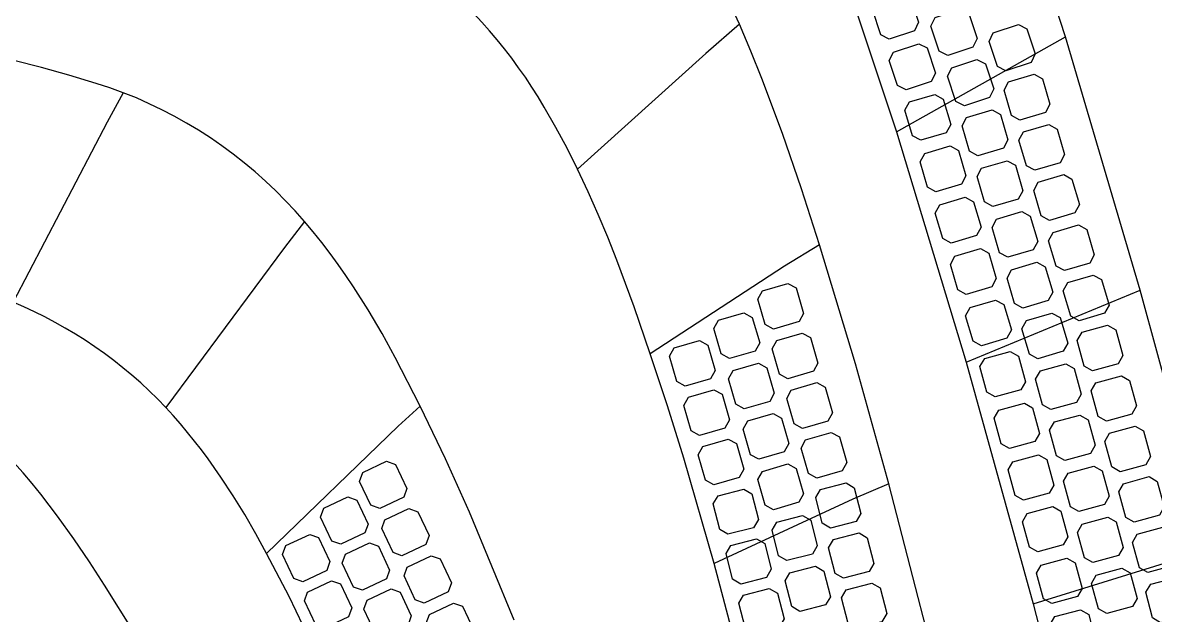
# Model space of a CAD drawing. Header units: millimetres. Extents: x 19106 to 24547, y 13072 to 17462.
# Drawn here: x 21038.5 to 21393.2, y 15469.2 to 15654.9 of the extents above; entities that cross this region are included whole.
import ezdxf

# ---------------------------------------------------------------- set-up
doc = ezdxf.new("R2010")
doc.units = ezdxf.units.MM
doc.header["$LTSCALE"] = 100
doc.header["$MEASUREMENT"] = 0
doc.layers.add('Default', color=7, linetype='Continuous')
doc.layers.add('PV CELL', color=1, linetype='Continuous')

msp = doc.modelspace()

# ---------------------------------------------------------------- linework, layer by layer
at = {"layer": 'Default'}
for points in [[(21365.03, 15650.42), (21345.8, 15709.62), (21340.08, 15725.78)], [(21262.95, 15654.38), (21259.36, 15662.35), (21255.57, 15670.23), (21251.54, 15678), (21249.42, 15681.82), (21247.24, 15685.6), (21244.98, 15689.33), (21242.64, 15693.01), (21240.22, 15696.63), (21237.71, 15700.19), (21235.11, 15703.68), (21232.42, 15707.1), (21229.63, 15710.45), (21226.74, 15713.72)], [(21289.27, 15686.52), (21299.42, 15658.89), (21312.14, 15620.71)], [(21212.28, 15608.94), (21209, 15615.54), (21205.53, 15622.04), (21201.86, 15628.44), (21199.94, 15631.59), (21197.97, 15634.69), (21195.94, 15637.76), (21193.84, 15640.77), (21191.67, 15643.74), (21189.44, 15646.66), (21187.14, 15649.52), (21184.76, 15652.31), (21182.31, 15655.05), (21179.78, 15657.71)], [(21262.95, 15654.38), (21252.48, 15645.25)], [(21262.95, 15654.38), (21252.48, 15645.25)], [(21288.05, 15585.26), (21282.4, 15602.77), (21276.43, 15620.17), (21270, 15637.4), (21266.56, 15645.93), (21262.95, 15654.38)], [(21070.05, 15632.92), (21065.84, 15634.41), (21061.59, 15635.81), (21053.03, 15638.41), (21044.4, 15640.78), (21035.72, 15642.97), (21000.85, 15651.29)], [(21312.14, 15620.71), (21365.03, 15650.42)], [(21312.14, 15620.71), (21365.03, 15650.42)], [(21388.42, 15571.12), (21365.03, 15650.42)], [(21252.48, 15645.25), (21212.28, 15608.94)], [(21252.48, 15645.25), (21212.28, 15608.94)], [(21070.05, 15632.92), (21065.04, 15623.72)], [(21070.05, 15632.92), (21065.04, 15623.72)], [(21126.77, 15592.59), (21123.87, 15595.89), (21120.86, 15599.1), (21117.76, 15602.21), (21114.57, 15605.23), (21111.29, 15608.15), (21107.91, 15610.96), (21104.46, 15613.67), (21100.92, 15616.27), (21097.3, 15618.77), (21093.61, 15621.15), (21089.85, 15623.41), (21086.02, 15625.56), (21082.12, 15627.58), (21078.16, 15629.49), (21074.13, 15631.27), (21070.05, 15632.92)], [(21065.04, 15623.72), (21035.53, 15567.33)], [(21065.04, 15623.72), (21035.53, 15567.33)], [(21312.14, 15620.71), (21333.94, 15548.52)], [(21235.06, 15551.18), (21229.97, 15565.87), (21224.58, 15580.44), (21221.73, 15587.66), (21218.74, 15594.82), (21215.59, 15601.92), (21212.28, 15608.94)], [(21126.77, 15592.59), (21120.53, 15584.46)], [(21126.77, 15592.59), (21120.53, 15584.46)], [(21163.05, 15534.77), (21155.22, 15550.01), (21151.07, 15557.51), (21146.73, 15564.89), (21142.16, 15572.12), (21139.78, 15575.67), (21137.33, 15579.17), (21134.81, 15582.61), (21132.21, 15586), (21129.53, 15589.32), (21126.77, 15592.59)], [(21120.53, 15584.46), (21083.34, 15534.38)], [(21120.53, 15584.46), (21083.34, 15534.38)], [(21288.05, 15585.26), (21277.1, 15578.58)], [(21288.05, 15585.26), (21277.1, 15578.58)], [(21309.76, 15510.43), (21299.28, 15547.96), (21288.05, 15585.27)], [(21277.1, 15578.58), (21235.06, 15551.18)], [(21277.1, 15578.58), (21235.06, 15551.18)], [(21333.94, 15548.52), (21388.42, 15571.12)], [(21333.94, 15548.52), (21388.42, 15571.12)], [(21410.62, 15490.04), (21388.42, 15571.12)], [(21083.34, 15534.38), (21080.79, 15537.01), (21078.18, 15539.56), (21075.5, 15542.04), (21072.75, 15544.45), (21069.94, 15546.79), (21067.07, 15549.05), (21064.14, 15551.23), (21061.16, 15553.34), (21058.12, 15555.37), (21055.03, 15557.32), (21051.89, 15559.19), (21048.7, 15560.98), (21045.47, 15562.69), (21042.2, 15564.32), (21038.89, 15565.87), (21035.53, 15567.33)], [(21255.08, 15485.5), (21245.54, 15518.49), (21240.45, 15534.88), (21235.06, 15551.18)], [(21333.94, 15548.52), (21354.92, 15472.8)], [(21163.05, 15534.77), (21156.14, 15528.51)], [(21163.05, 15534.77), (21156.14, 15528.51)], [(21192.46, 15467.68), (21178.41, 15501.51), (21170.91, 15518.22), (21163.05, 15534.77)], [(21114.93, 15488.63), (21111.56, 15494.74), (21108.06, 15500.77), (21104.4, 15506.71), (21100.57, 15512.54), (21096.57, 15518.24), (21094.5, 15521.03), (21092.37, 15523.79), (21090.19, 15526.5), (21087.96, 15529.18), (21085.68, 15531.8), (21083.34, 15534.38)], [(21156.14, 15528.51), (21114.93, 15488.63)], [(21156.14, 15528.51), (21114.93, 15488.63)], [(21073.42, 15463.83), (21064.21, 15478.65), (21059.46, 15485.96), (21054.56, 15493.18), (21049.48, 15500.25), (21044.2, 15507.17), (21041.47, 15510.55), (21038.67, 15513.88), (21035.8, 15517.15), (21032.86, 15520.36)], [(21309.76, 15510.43), (21298.47, 15505.6)], [(21309.76, 15510.43), (21298.47, 15505.6)], [(21329.65, 15433.13), (21309.76, 15510.43)], [(21298.47, 15505.6), (21255.08, 15485.5)], [(21298.47, 15505.6), (21255.08, 15485.5)], [(21140.89, 15433.48), (21134.89, 15447.5), (21128.6, 15461.39), (21121.96, 15475.11), (21114.93, 15488.63)], [(21354.92, 15472.8), (21410.62, 15490.04)], [(21354.92, 15472.8), (21410.62, 15490.04)], [(21273.59, 15415.18), (21255.08, 15485.5)], [(21354.92, 15472.8), (21374.9, 15395.31)]]:
    msp.add_lwpolyline(points, dxfattribs=at)
at = {"layer": 'PV CELL'}
for points in [[(21309.87, 15649.73), (21307.22, 15651.06), (21304.61, 15658.94), (21305.94, 15661.6), (21313.82, 15664.21), (21316.48, 15662.87), (21319.08, 15654.99), (21317.75, 15652.34), (21309.87, 15649.73)], [(21328.19, 15644.6), (21325.54, 15645.93), (21322.93, 15653.81), (21324.26, 15656.47), (21332.14, 15659.08), (21334.79, 15657.74), (21337.4, 15649.86), (21336.07, 15647.21), (21328.19, 15644.6)], [(21346.4, 15639.8), (21343.75, 15641.13), (21341.14, 15649.01), (21342.47, 15651.67), (21350.35, 15654.28), (21353, 15652.94), (21355.61, 15645.06), (21354.28, 15642.41), (21346.4, 15639.8)], [(21315.15, 15633.8), (21312.49, 15635.14), (21309.88, 15643.01), (21311.22, 15645.67), (21319.1, 15648.28), (21321.75, 15646.94), (21324.36, 15639.07), (21323.03, 15636.41), (21315.15, 15633.8)], [(21333.4, 15628.86), (21330.75, 15630.2), (21328.14, 15638.08), (21329.47, 15640.73), (21337.35, 15643.34), (21340.01, 15642.01), (21342.61, 15634.13), (21341.28, 15631.47), (21333.4, 15628.86)], [(21350.8, 15624.36), (21348.19, 15625.78), (21345.84, 15633.74), (21347.26, 15636.35), (21355.22, 15638.7), (21357.83, 15637.28), (21360.18, 15629.32), (21358.76, 15626.71), (21350.8, 15624.36)], [(21319.77, 15618.03), (21317.16, 15619.45), (21314.81, 15627.41), (21316.23, 15630.02), (21324.19, 15632.37), (21326.8, 15630.94), (21329.15, 15622.98), (21327.73, 15620.38), (21319.77, 15618.03)], [(21337.65, 15613.18), (21335.04, 15614.6), (21332.69, 15622.56), (21334.11, 15625.17), (21342.07, 15627.52), (21344.68, 15626.1), (21347.03, 15618.14), (21345.61, 15615.53), (21337.65, 15613.18)], [(21355.43, 15608.64), (21352.83, 15610.06), (21350.48, 15618.02), (21351.9, 15620.63), (21359.86, 15622.98), (21362.47, 15621.56), (21364.81, 15613.6), (21363.39, 15610.99), (21355.43, 15608.64)], [(21324.51, 15601.93), (21321.9, 15603.35), (21319.56, 15611.31), (21320.98, 15613.92), (21328.94, 15616.27), (21331.55, 15614.85), (21333.89, 15606.89), (21332.47, 15604.28), (21324.51, 15601.93)], [(21342.34, 15597.28), (21339.73, 15598.7), (21337.38, 15606.66), (21338.8, 15609.27), (21346.76, 15611.62), (21349.37, 15610.2), (21351.72, 15602.24), (21350.3, 15599.63), (21342.34, 15597.28)], [(21360.07, 15592.92), (21357.46, 15594.34), (21355.11, 15602.3), (21356.53, 15604.91), (21364.5, 15607.26), (21367.1, 15605.84), (21369.45, 15597.88), (21368.03, 15595.27), (21360.07, 15592.92)], [(21329.26, 15585.84), (21326.65, 15587.26), (21324.3, 15595.22), (21325.72, 15597.83), (21333.68, 15600.18), (21336.29, 15598.76), (21338.64, 15590.8), (21337.22, 15588.19), (21329.26, 15585.84)], [(21347.03, 15581.38), (21344.42, 15582.8), (21342.07, 15590.76), (21343.49, 15593.37), (21351.45, 15595.72), (21354.06, 15594.3), (21356.41, 15586.34), (21354.99, 15583.73), (21347.03, 15581.38)], [(21364.71, 15577.2), (21362.1, 15578.62), (21359.75, 15586.58), (21361.17, 15589.19), (21369.13, 15591.54), (21371.74, 15590.12), (21374.09, 15582.16), (21372.67, 15579.55), (21364.71, 15577.2)], [(21334.01, 15569.75), (21331.4, 15571.17), (21329.05, 15579.13), (21330.47, 15581.73), (21338.43, 15584.08), (21341.04, 15582.66), (21343.39, 15574.7), (21341.97, 15572.09), (21334.01, 15569.75)], [(21351.72, 15565.48), (21349.11, 15566.9), (21346.76, 15574.86), (21348.18, 15577.47), (21356.14, 15579.82), (21358.75, 15578.4), (21361.1, 15570.44), (21359.68, 15567.83), (21351.72, 15565.48)], [(21369.34, 15561.48), (21366.74, 15562.9), (21364.39, 15570.86), (21365.81, 15573.47), (21373.77, 15575.82), (21376.38, 15574.4), (21378.73, 15566.43), (21377.31, 15563.83), (21369.34, 15561.48)], [(21278.15, 15573.22), (21280.75, 15571.79), (21283.06, 15563.82), (21281.63, 15561.22), (21273.66, 15558.9), (21271.05, 15560.34), (21268.74, 15568.31), (21270.17, 15570.91), (21278.15, 15573.22)], [(21338.75, 15553.65), (21336.15, 15555.07), (21333.8, 15563.03), (21335.22, 15565.64), (21343.18, 15567.99), (21345.79, 15566.57), (21348.14, 15558.61), (21346.71, 15556), (21338.75, 15553.65)], [(21264.39, 15564.01), (21266.99, 15562.57), (21269.31, 15554.6), (21267.87, 15552), (21259.9, 15549.69), (21257.3, 15551.12), (21254.99, 15559.09), (21256.42, 15561.69), (21264.39, 15564.01)], [(21356.41, 15549.58), (21353.8, 15551), (21351.45, 15558.96), (21352.87, 15561.57), (21360.83, 15563.92), (21363.44, 15562.5), (21365.79, 15554.53), (21364.37, 15551.93), (21356.41, 15549.58)], [(21373.54, 15545.84), (21370.96, 15547.31), (21368.77, 15555.32), (21370.24, 15557.9), (21378.25, 15560.09), (21380.83, 15558.62), (21383.02, 15550.62), (21381.55, 15548.04), (21373.54, 15545.84)], [(21282.66, 15557.66), (21285.26, 15556.23), (21287.57, 15548.26), (21286.14, 15545.66), (21278.17, 15543.35), (21275.57, 15544.78), (21273.26, 15552.75), (21274.69, 15555.35), (21282.66, 15557.66)], [(21250.48, 15555.33), (21253.08, 15553.9), (21255.39, 15545.93), (21253.96, 15543.33), (21245.99, 15541.02), (21243.39, 15542.45), (21241.08, 15550.42), (21242.51, 15553.02), (21250.48, 15555.33)], [(21343.07, 15537.65), (21340.49, 15539.12), (21338.3, 15547.12), (21339.77, 15549.7), (21347.77, 15551.89), (21350.36, 15550.42), (21352.55, 15542.42), (21351.08, 15539.84), (21343.07, 15537.65)], [(21268.97, 15548.22), (21271.57, 15546.79), (21273.88, 15538.81), (21272.45, 15536.21), (21264.48, 15533.9), (21261.88, 15535.33), (21259.57, 15543.3), (21261, 15545.91), (21268.97, 15548.22)], [(21360.5, 15533.72), (21357.92, 15535.19), (21355.73, 15543.2), (21357.2, 15545.78), (21365.21, 15547.97), (21367.79, 15546.5), (21369.98, 15538.49), (21368.51, 15535.91), (21360.5, 15533.72)], [(21287.17, 15542.11), (21289.77, 15540.67), (21292.09, 15532.7), (21290.65, 15530.1), (21282.68, 15527.79), (21280.08, 15529.22), (21277.77, 15537.19), (21279.2, 15539.79), (21287.17, 15542.11)], [(21377.87, 15530.03), (21375.29, 15531.51), (21373.1, 15539.51), (21374.57, 15542.09), (21382.58, 15544.28), (21385.16, 15542.81), (21387.35, 15534.81), (21385.88, 15532.23), (21377.87, 15530.03)], [(21254.96, 15539.89), (21257.56, 15538.46), (21259.87, 15530.49), (21258.44, 15527.88), (21250.47, 15525.57), (21247.87, 15527), (21245.55, 15534.98), (21246.99, 15537.58), (21254.96, 15539.89)], [(21347.5, 15521.46), (21344.92, 15522.93), (21342.73, 15530.94), (21344.2, 15533.52), (21352.21, 15535.71), (21354.79, 15534.24), (21356.98, 15526.23), (21355.51, 15523.65), (21347.5, 15521.46)], [(21273.55, 15532.43), (21276.15, 15531), (21278.46, 15523.03), (21277.03, 15520.43), (21269.06, 15518.11), (21266.46, 15519.55), (21264.15, 15527.52), (21265.58, 15530.12), (21273.55, 15532.43)], [(21364.88, 15517.73), (21362.3, 15519.2), (21360.11, 15527.21), (21361.58, 15529.79), (21369.59, 15531.98), (21372.17, 15530.51), (21374.36, 15522.5), (21372.89, 15519.92), (21364.88, 15517.73)], [(21382.2, 15514.23), (21379.62, 15515.7), (21377.43, 15523.7), (21378.9, 15526.28), (21386.9, 15528.47), (21389.48, 15527), (21391.68, 15519), (21390.21, 15516.42), (21382.2, 15514.23)], [(21259.44, 15524.45), (21262.04, 15523.01), (21264.35, 15515.04), (21262.92, 15512.44), (21254.95, 15510.13), (21252.35, 15511.56), (21250.03, 15519.53), (21251.47, 15522.13), (21259.44, 15524.45)], [(21291.68, 15526.55), (21294.29, 15525.12), (21296.6, 15517.14), (21295.17, 15514.54), (21287.2, 15512.23), (21284.59, 15513.66), (21282.28, 15521.63), (21283.71, 15524.24), (21291.68, 15526.55)], [(21152.51, 15517.53), (21155.31, 15516.52), (21158.84, 15509.01), (21157.84, 15506.22), (21150.33, 15502.68), (21147.53, 15503.69), (21144, 15511.2), (21145, 15513.99), (21152.51, 15517.53)], [(21351.93, 15505.28), (21349.35, 15506.75), (21347.16, 15514.76), (21348.63, 15517.34), (21356.64, 15519.53), (21359.22, 15518.06), (21361.41, 15510.05), (21359.94, 15507.47), (21351.93, 15505.28)], [(21278.13, 15516.64), (21280.73, 15515.21), (21283.04, 15507.24), (21281.61, 15504.64), (21273.64, 15502.33), (21271.04, 15503.76), (21268.73, 15511.73), (21270.16, 15514.33), (21278.13, 15516.64)], [(21369.26, 15501.74), (21366.68, 15503.21), (21364.49, 15511.22), (21365.96, 15513.8), (21373.96, 15515.99), (21376.54, 15514.52), (21378.74, 15506.51), (21377.27, 15503.93), (21369.26, 15501.74)], [(21296.4, 15510.72), (21298.95, 15509.21), (21301.02, 15501.17), (21299.51, 15498.61), (21291.47, 15496.54), (21288.92, 15498.05), (21286.85, 15506.09), (21288.36, 15508.65), (21296.4, 15510.72)], [(21386.53, 15498.42), (21383.95, 15499.89), (21381.76, 15507.89), (21383.23, 15510.47), (21391.23, 15512.67), (21393.81, 15511.19), (21396, 15503.19), (21394.53, 15500.61), (21386.53, 15498.42)], [(21140.34, 15506.34), (21143.13, 15505.33), (21146.67, 15497.82), (21145.66, 15495.03), (21138.15, 15491.49), (21135.36, 15492.5), (21131.82, 15500.01), (21132.83, 15502.8), (21140.34, 15506.34)], [(21264.31, 15508.78), (21266.87, 15507.27), (21268.94, 15499.23), (21267.43, 15496.68), (21259.39, 15494.61), (21256.83, 15496.12), (21254.76, 15504.16), (21256.27, 15506.71), (21264.31, 15508.78)], [(21356.36, 15489.1), (21353.78, 15490.57), (21351.59, 15498.57), (21353.06, 15501.15), (21361.07, 15503.34), (21363.65, 15501.87), (21365.84, 15493.87), (21364.37, 15491.29), (21356.36, 15489.1)], [(21159.49, 15502.71), (21162.28, 15501.7), (21165.82, 15494.19), (21164.81, 15491.4), (21157.3, 15487.86), (21154.51, 15488.87), (21150.97, 15496.38), (21151.98, 15499.17), (21159.49, 15502.71)], [(21282.73, 15500.53), (21285.28, 15499.02), (21287.35, 15490.98), (21285.84, 15488.43), (21277.8, 15486.36), (21275.25, 15487.87), (21273.18, 15495.91), (21274.69, 15498.46), (21282.73, 15500.53)], [(21373.64, 15485.75), (21371.06, 15487.22), (21368.87, 15495.23), (21370.34, 15497.81), (21378.34, 15500), (21380.92, 15498.53), (21383.11, 15490.52), (21381.64, 15487.94), (21373.64, 15485.75)], [(21390.86, 15482.61), (21388.28, 15484.08), (21386.08, 15492.08), (21387.56, 15494.66), (21395.56, 15496.86), (21398.14, 15495.39), (21400.33, 15487.38), (21398.86, 15484.8), (21390.86, 15482.61)], [(21128.43, 15494.6), (21131.22, 15493.6), (21134.76, 15486.09), (21133.75, 15483.29), (21126.24, 15479.76), (21123.45, 15480.76), (21119.91, 15488.27), (21120.92, 15491.07), (21128.43, 15494.6)], [(21268.32, 15493.21), (21270.88, 15491.7), (21272.94, 15483.66), (21271.43, 15481.1), (21263.4, 15479.04), (21260.84, 15480.55), (21258.77, 15488.58), (21260.28, 15491.14), (21268.32, 15493.21)], [(21300.43, 15495.03), (21302.99, 15493.52), (21305.06, 15485.48), (21303.55, 15482.92), (21295.51, 15480.86), (21292.95, 15482.37), (21290.89, 15490.4), (21292.4, 15492.96), (21300.43, 15495.03)], [(21147.12, 15491.94), (21149.91, 15490.93), (21153.45, 15483.43), (21152.44, 15480.63), (21144.93, 15477.1), (21142.14, 15478.1), (21138.6, 15485.61), (21139.61, 15488.41), (21147.12, 15491.94)], [(21166.46, 15487.89), (21169.26, 15486.88), (21172.79, 15479.37), (21171.79, 15476.58), (21164.28, 15473.04), (21161.48, 15474.05), (21157.95, 15481.56), (21158.95, 15484.35), (21166.46, 15487.89)], [(21360.79, 15472.91), (21358.21, 15474.38), (21356.02, 15482.39), (21357.49, 15484.97), (21365.5, 15487.16), (21368.08, 15485.69), (21370.27, 15477.68), (21368.8, 15475.1), (21360.79, 15472.91)], [(21286.82, 15484.61), (21289.38, 15483.1), (21291.45, 15475.07), (21289.94, 15472.51), (21281.9, 15470.44), (21279.34, 15471.95), (21277.27, 15479.99), (21278.79, 15482.54), (21286.82, 15484.61)], [(21378.02, 15469.76), (21375.44, 15471.23), (21373.24, 15479.24), (21374.71, 15481.82), (21382.72, 15484.01), (21385.3, 15482.54), (21387.49, 15474.53), (21386.02, 15471.95), (21378.02, 15469.76)], [(21135.27, 15480.06), (21138.06, 15479.06), (21141.6, 15471.55), (21140.59, 15468.75), (21133.08, 15465.22), (21130.29, 15466.22), (21126.76, 15473.73), (21127.76, 15476.53), (21135.27, 15480.06)], [(21304.47, 15479.34), (21307.03, 15477.83), (21309.1, 15469.79), (21307.59, 15467.24), (21299.55, 15465.17), (21296.99, 15466.68), (21294.92, 15474.72), (21296.43, 15477.27), (21304.47, 15479.34)], [(21394.85, 15466.89), (21392.3, 15468.4), (21390.24, 15476.44), (21391.75, 15478.99), (21399.79, 15481.06), (21402.34, 15479.54), (21404.41, 15471.5), (21402.89, 15468.95), (21394.85, 15466.89)], [(21153.9, 15477.54), (21156.69, 15476.54), (21160.22, 15469.03), (21159.22, 15466.23), (21151.71, 15462.7), (21148.91, 15463.7), (21145.38, 15471.21), (21146.39, 15474.01), (21153.9, 15477.54)], [(21272.33, 15477.64), (21274.88, 15476.13), (21276.95, 15468.09), (21275.44, 15465.53), (21267.4, 15463.46), (21264.85, 15464.97), (21262.78, 15473.01), (21264.29, 15475.57), (21272.33, 15477.64)], [(21173.44, 15473.07), (21176.23, 15472.07), (21179.77, 15464.56), (21178.76, 15461.76), (21171.25, 15458.23), (21168.46, 15459.23), (21164.92, 15466.74), (21165.93, 15469.54), (21173.44, 15473.07)], [(21364.86, 15456.81), (21362.31, 15458.32), (21360.24, 15466.36), (21361.76, 15468.91), (21369.8, 15470.98), (21372.35, 15469.46), (21374.41, 15461.42), (21372.9, 15458.87), (21364.86, 15456.81)]]:
    msp.add_lwpolyline(points, dxfattribs=at)

doc.saveas('drawing.dxf')
